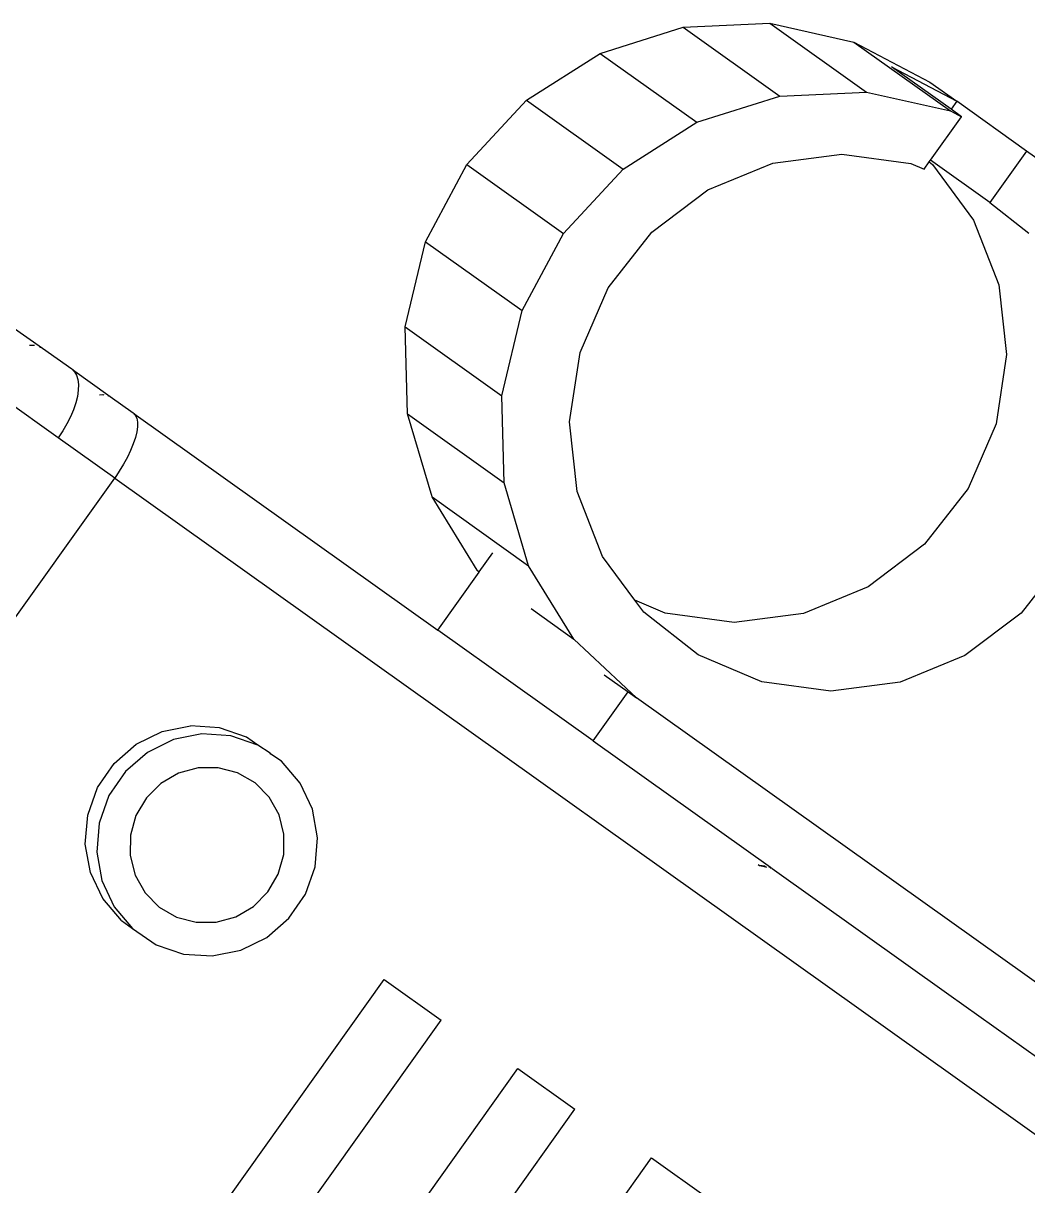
# Model space of a CAD drawing. Header units: metres. Extents: x 141303 to 146299, y 125960 to 127091.
# Drawn here: x 144688.4068 to 144688.5807, y 126054.055 to 126054.2563 of the extents above; entities that cross this region are included whole.
import ezdxf

# ---------------------------------------------------------------- set-up
doc = ezdxf.new("R2010")
doc.units = ezdxf.units.M
doc.header["$MEASUREMENT"] = 0
doc.layers.add('Edges', color=7, linetype='Continuous')
doc.layers.add('FURNITURE', color=6, linetype='Continuous')

# ---------------------------------------------------------------- blocks, each defined once
blk = doc.blocks.new('ultrasound machine pl')
at = {"layer": 'Edges'}
for p, q in [((178.116, 88.395), (178.116, 88.015)), ((178.067, 88.138), (178.089, 88.107)), ((178.089, 88.107), (178.094, 88.097)), ((177.483, 87.37), (177.483, 88.044)), ((178.111, 88.049), (178.116, 88.015)), ((178.116, 88.015), (178.118, 87.658)), ((178.111, 87.62), (178.094, 87.583)), ((178.116, 87.649), (178.111, 87.62)), ((178.118, 87.658), (178.116, 87.649)), ((178.116, 87.649), (178.116, 87.187)), ((178.03, 87.513), (177.983, 87.482)), ((178.067, 87.547), (178.03, 87.513)), ((178.094, 87.583), (178.067, 87.547)), ((177.724, 87.392), (177.646, 87.38)), ((177.798, 87.408), (177.724, 87.392)), ((177.866, 87.429), (177.798, 87.408)), ((177.929, 87.454), (177.866, 87.429)), ((177.983, 87.482), (177.929, 87.454)), ((177.565, 87.372), (177.483, 87.37)), ((177.483, 86.681), (177.483, 87.37)), ((177.646, 87.38), (177.565, 87.372)), ((178.067, 87.284), (178.089, 87.26)), ((178.089, 87.26), (178.094, 87.251)), ((178.111, 87.214), (178.116, 87.187)), ((178.116, 87.187), (178.118, 86.907)), ((178.067, 86.82), (178.03, 86.793)), ((178.094, 86.848), (178.067, 86.82)), ((178.111, 86.877), (178.094, 86.848)), ((178.116, 86.899), (178.111, 86.877)), ((178.118, 86.907), (178.116, 86.899)), ((178.116, 86.899), (178.116, 83.188)), ((177.724, 86.698), (177.646, 86.688)), ((177.798, 86.711), (177.724, 86.698)), ((177.866, 86.727), (177.798, 86.711)), ((177.929, 86.747), (177.866, 86.727)), ((177.983, 86.769), (177.929, 86.747)), ((178.03, 86.793), (177.983, 86.769)), ((135.243, 86.681), (177.483, 86.681)), ((177.565, 86.683), (177.483, 86.681)), ((177.483, 86.681), (177.483, 56.562)), ((177.646, 86.688), (177.565, 86.683)), ((181.19, 85.528), (182.054, 85.64)), ((182.054, 85.64), (182.918, 85.528)), ((182.054, 85.64), (182.054, 84.46)), ((180.384, 85.201), (181.19, 85.528)), ((181.19, 85.528), (181.19, 84.349)), ((182.918, 85.528), (183.723, 85.201)), ((182.918, 85.528), (182.918, 84.349)), ((179.693, 84.681), (180.384, 85.201)), ((180.384, 85.201), (180.384, 84.021)), ((183.723, 85.201), (184.415, 84.681)), ((183.723, 85.201), (183.723, 84.021)), ((174.599, 84.953), (174.878, 85.033)), ((174.878, 85.033), (175.169, 85.038)), ((175.169, 85.038), (175.451, 84.97)), ((175.451, 84.97), (175.706, 84.833)), ((174.35, 84.806), (174.599, 84.953)), ((174.878, 84.894), (174.599, 84.814)), ((175.169, 84.9), (174.878, 84.894)), ((175.451, 84.832), (175.169, 84.9)), ((174.149, 84.6), (174.35, 84.806)), ((174.599, 84.814), (174.35, 84.667)), ((175.706, 84.694), (175.451, 84.832)), ((175.706, 84.833), (175.915, 84.636)), ((174.35, 84.667), (174.149, 84.461)), ((175.915, 84.497), (175.706, 84.694)), ((176.066, 84.392), (175.915, 84.636)), ((179.162, 84.003), (179.693, 84.681)), ((179.693, 84.681), (179.693, 83.501)), ((184.415, 84.681), (184.946, 84.003)), ((184.415, 84.681), (184.415, 83.501)), ((174.009, 84.35), (174.149, 84.6)), ((174.873, 84.56), (174.683, 84.49)), ((175.076, 84.578), (174.873, 84.56)), ((175.276, 84.545), (175.076, 84.578)), ((175.461, 84.461), (175.276, 84.545)), ((176.066, 84.253), (175.915, 84.497)), ((174.149, 84.461), (174.009, 84.211)), ((174.683, 84.49), (174.516, 84.375)), ((175.618, 84.334), (175.461, 84.461)), ((176.147, 84.118), (176.066, 84.392)), ((181.19, 84.349), (182.054, 84.46)), ((182.054, 84.46), (182.918, 84.349)), ((173.939, 84.073), (174.009, 84.35)), ((174.516, 84.375), (174.387, 84.222)), ((175.735, 84.171), (175.618, 84.334)), ((180.384, 84.021), (181.19, 84.349)), ((182.918, 84.349), (183.723, 84.021)), ((174.009, 84.211), (173.939, 83.935)), ((174.387, 84.222), (174.302, 84.04)), ((175.806, 83.984), (175.735, 84.171)), ((176.147, 83.979), (176.066, 84.253)), ((173.939, 84.073), (173.939, 83.935)), ((174.302, 84.04), (174.267, 83.844)), ((176.147, 83.979), (176.147, 84.118)), ((173.939, 83.935), (173.945, 83.65)), ((175.825, 83.785), (175.806, 83.984)), ((176.153, 83.833), (176.147, 83.979)), ((178.829, 83.213), (179.162, 84.003)), ((179.162, 84.003), (179.162, 82.823)), ((179.693, 83.501), (180.384, 84.021)), ((183.723, 84.021), (184.415, 83.501)), ((184.946, 84.003), (185.279, 83.213)), ((184.946, 84.003), (184.946, 82.823)), ((174.267, 83.844), (174.286, 83.645)), ((176.15, 83.822), (176.153, 83.833)), ((176.153, 83.694), (176.15, 83.822)), ((175.791, 83.589), (175.825, 83.785)), ((176.083, 83.418), (176.153, 83.694)), ((181.185, 83.638), (181.871, 83.785)), ((181.871, 83.785), (182.572, 83.752)), ((182.572, 83.752), (183.24, 83.543)), ((173.945, 83.65), (174.026, 83.376)), ((174.286, 83.645), (174.357, 83.458)), ((175.706, 83.407), (175.791, 83.589)), ((180.562, 83.322), (181.185, 83.638)), ((174.357, 83.458), (174.474, 83.295)), ((179.162, 82.823), (179.693, 83.501)), ((183.24, 83.543), (183.831, 83.172)), ((184.415, 83.501), (184.946, 82.823)), ((174.026, 83.376), (174.177, 83.132)), ((175.576, 83.254), (175.706, 83.407)), ((175.943, 83.168), (176.083, 83.418)), ((174.474, 83.295), (174.631, 83.168)), ((175.41, 83.138), (175.576, 83.254)), ((180.043, 82.859), (180.562, 83.322)), ((174.177, 83.132), (174.387, 82.935)), ((174.631, 83.168), (174.816, 83.084)), ((175.219, 83.069), (175.41, 83.138)), ((175.742, 82.962), (175.943, 83.168)), ((178.118, 81.289), (178.116, 83.188)), ((178.116, 83.188), (178.825, 83.188)), ((178.825, 83.188), (178.829, 83.213)), ((178.825, 83.188), (178.829, 83.188)), ((178.829, 83.213), (178.829, 83.188)), ((178.829, 83.188), (179.06, 83.188)), ((183.831, 83.172), (184.303, 82.663)), ((185.279, 83.213), (185.393, 82.366)), ((185.279, 83.213), (185.279, 82.033)), ((174.816, 83.084), (175.016, 83.051)), ((175.016, 83.051), (175.219, 83.069)), ((174.387, 82.935), (174.641, 82.797)), ((175.493, 82.815), (175.742, 82.962)), ((174.641, 82.797), (174.924, 82.729)), ((175.214, 82.735), (175.493, 82.815)), ((178.829, 82.033), (179.162, 82.823)), ((179.664, 82.279), (180.043, 82.859)), ((184.946, 82.823), (185.279, 82.033)), ((185.296, 82.765), (185.393, 82.039)), ((185.296, 82.039), (185.296, 82.765)), ((174.924, 82.729), (175.214, 82.735)), ((184.303, 82.663), (184.625, 82.052)), ((178.829, 82.557), (178.829, 82.033)), ((185.393, 82.366), (185.393, 82.039)), ((179.497, 81.764), (179.664, 82.279)), ((178.715, 81.186), (178.829, 82.033)), ((184.625, 82.052), (184.657, 81.911)), ((185.279, 82.033), (185.296, 81.911)), ((185.393, 82.039), (185.296, 82.039)), ((185.296, 81.911), (185.296, 82.039)), ((185.393, 81.186), (185.393, 82.039)), ((184.742, 81.872), (184.529, 81.217)), ((184.657, 81.911), (184.744, 81.911)), ((184.744, 81.911), (184.742, 81.872)), ((184.744, 81.911), (184.766, 81.911)), ((184.766, 81.186), (184.766, 81.911)), ((184.766, 81.911), (185.296, 81.911)), ((179.451, 81.624), (179.497, 81.764)), ((179.568, 81.444), (179.497, 81.764)), ((172.333, 81.604), (174.979, 81.604)), ((174.979, 81.604), (174.979, 80.91)), ((179.418, 80.937), (179.451, 81.624)), ((178.715, 81.581), (178.715, 81.289)), ((179.89, 80.833), (179.568, 81.444)), ((178.118, 81.289), (178.116, 79.126)), ((178.118, 81.289), (178.715, 81.289)), ((178.715, 81.289), (178.715, 81.186)), ((178.715, 75.575), (178.715, 81.186)), ((184.529, 81.217), (184.15, 80.637)), ((184.766, 81.186), (184.742, 80.692)), ((185.393, 81.186), (184.766, 81.186)), ((185.393, 75.983), (185.393, 81.186)), ((179.568, 80.264), (179.418, 80.937)), ((172.587, 80.91), (174.979, 80.91)), ((180.362, 80.324), (179.89, 80.833)), ((184.15, 80.637), (183.632, 80.174)), ((179.89, 79.653), (179.568, 80.264)), ((180.953, 79.953), (180.362, 80.324)), ((183.632, 80.174), (183.008, 79.858)), ((172.383, 80.008), (175.029, 80.008)), ((175.029, 80.008), (175.028, 79.313)), ((181.622, 79.744), (180.953, 79.953)), ((183.008, 79.858), (182.323, 79.711)), ((180.362, 79.144), (179.89, 79.653)), ((182.323, 79.711), (181.622, 79.744)), ((172.637, 79.313), (175.028, 79.313)), ((178.067, 79.241), (178.067, 79.223)), ((178.067, 79.223), (178.094, 79.167)), ((178.094, 79.177), (178.067, 79.223)), ((178.094, 79.177), (178.094, 79.167)), ((178.094, 79.167), (178.094, 79.159)), ((178.111, 79.127), (178.111, 79.137)), ((178.116, 79.126), (178.111, 79.127)), ((178.111, 79.119), (178.116, 79.115)), ((178.118, 79.122), (178.116, 79.126)), ((178.118, 79.122), (178.116, 79.115)), ((178.116, 79.115), (178.118, 79.111)), ((178.118, 79.111), (178.116, 79.107)), ((178.116, 79.107), (178.118, 79.104)), ((178.118, 79.104), (178.116, 76.945)), ((180.953, 78.773), (180.362, 79.144)), ((181.622, 78.564), (180.953, 78.773)), ((182.323, 78.532), (181.622, 78.564)), ((172.432, 78.411), (175.078, 78.411)), ((175.078, 78.411), (175.078, 77.717)), ((178.116, 76.945), (178.118, 75.575))]:
    blk.add_line(p, q, dxfattribs=at)

msp = doc.modelspace()

# ---------------------------------------------------------------- block references
at = {"layer": 'FURNITURE', "xscale": 0.01741392623643738, "yscale": 0.01741392623643738, "zscale": 0.01741392623643738, "rotation": 54.51050912069492}
msp.add_blockref('ultrasound machine pl', (144687.85736, 126050.78472), dxfattribs=at)

doc.saveas('drawing.dxf')
